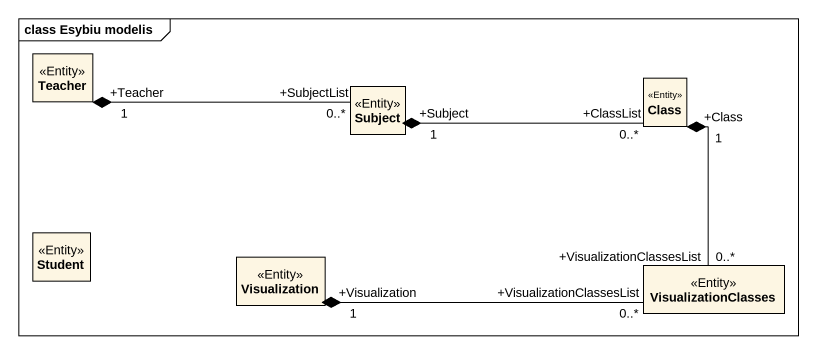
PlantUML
@startuml
mainframe class Esybiu modelis
hide circle
hide empty members
class Teacher <<Entity>>
class Subject <<Entity>>
class "Class" as Class_ <<Entity>>
class Student <<Entity>>
class Visualization <<Entity>>
class VisualizationClasses <<Entity>>
Teacher "+Teacher\n1" *-right- "+SubjectList\n0..*" Subject
Subject "+Subject\n1" *-right- "+ClassList\n0..*" Class_
Class_ "+Class\n1" *-- "+VisualizationClassesList\n0..*" VisualizationClasses
Visualization "+Visualization\n1" *-right- "+VisualizationClassesList\n0..*" VisualizationClasses
@enduml
